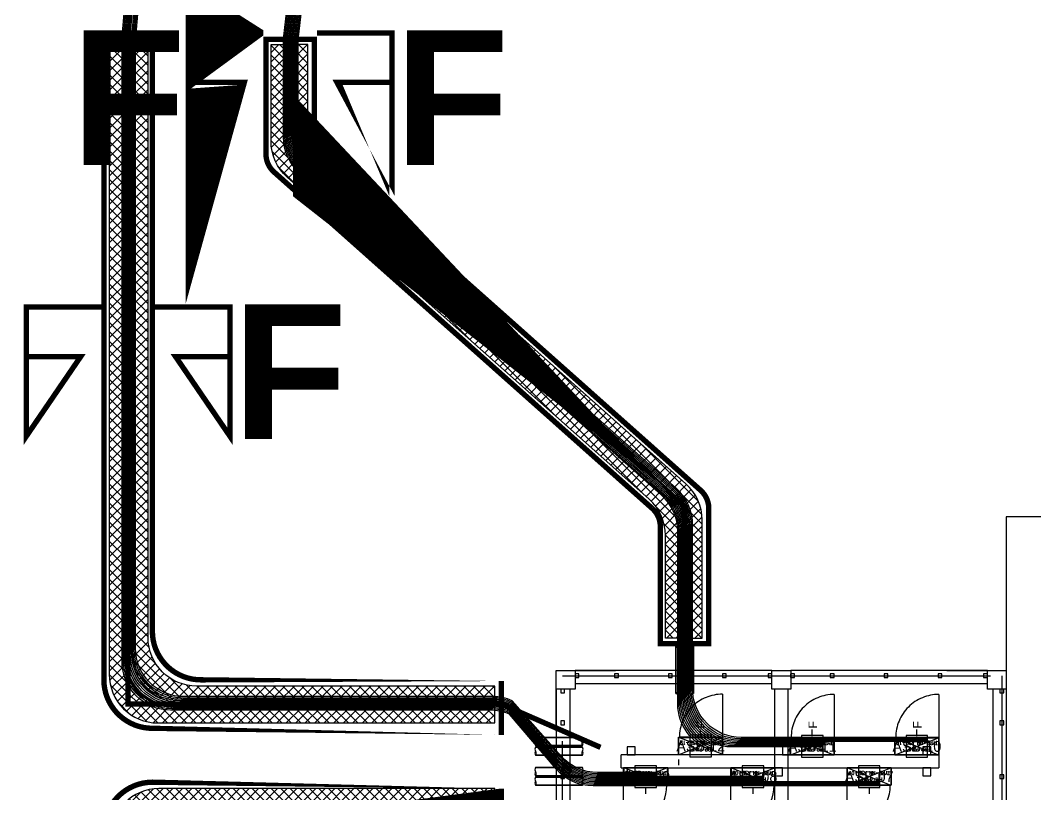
# Model space of a CAD drawing. Header units: metres. Extents: x 532643 to 533032, y 2674174 to 2674494.
# Drawn here: x 532816.68 to 532835.53, y 2674368.89 to 2674383.27 of the extents above; entities that cross this region are included whole.
import ezdxf
from ezdxf.enums import TextEntityAlignment as Align

# ---------------------------------------------------------------- set-up
doc = ezdxf.new("R2010")
doc.units = ezdxf.units.M
doc.header["$MEASUREMENT"] = 0
for name, pattern in [('DASHED', [0.75, 0.5, -0.25]), ('DASHED2', [0.375, 0.25, -0.125]), ('HIDDEN', [0.375, 0.25, -0.125]), ('PHANTOM', [63.50000000000001, 31.75, -6.35, 6.35, -6.35, 6.35, -6.35])]:
    doc.linetypes.add(name, pattern=pattern)
for name, color, linetype in [('1', 5, 'Continuous'), ('300mm Hume Pipe', 74, 'Continuous'), ('Excavation', 7, 'Continuous'), ('IDT', 7, 'Continuous'), ('LT Cable(AG) INV to LT Panel BL-02', 2, 'Continuous'), ('Messenger Wire Exc Link', 7, 'Continuous'), ('Section Marking BL-02', 2, 'Continuous'), ('Trench (AC)-BL02', 14, 'Continuous')]:
    doc.layers.add(name, color=color, linetype=linetype)
doc.styles.add('Arial', font='arial.ttf')
doc.styles.add('BoldTextStyle', font='arialbd.ttf')
doc.styles.add('RomanS', font='romans.shx')
doc.styles.get("Standard").update_dxf_attribs({"font": 'Adani Regular.ttf'})
doc.linetypes.add('FOUNDATION LAYOUT$0$FENCELINE1', pattern='A,6.35,-2.54,[133,ltypeshp.shx,S=2.54,R=0,X=-2.54,Y=0],-2.54,25.4', length=36.83)
pattern_1 = [(45, (0, 322.4980000001378), (-0.08838834764831845, 0.08838834764831845), []), (135, (0, 322.4980000001378), (-0.08838834764831845, -0.08838834764831843), [])]

# ---------------------------------------------------------------- blocks, each defined once
blk = doc.blocks.new('ASB')
at = {"layer": '1', "color": 5}
blk.add_lwpolyline([(-0.2, -0.2), (0.2, -0.2), (0.2, 0.2), (-0.2, 0.2)], close=True, dxfattribs=at)
at = {"layer": '1', "color": 7}
blk.add_attdef('ID', text='', height=0.2, dxfattribs=at).set_placement((0, 0), align=Align.MIDDLE_CENTER)
blk = doc.blocks.new('IDT')
at = {"layer": 'IDT', "color": 8, "linetype": 'PHANTOM', "ltscale": 0.25}
for p, q in [((33.78305947702646, 18.31032447560767), (33.78305947702646, 9.160324475607581)), ((25.63305947702636, 9.160324475607581), (25.63305947702636, 16.03532447560758)), ((33.78305947702646, 9.160324475607581), (25.63305947702636, 9.160324475607581))]:
    blk.add_line(p, q, dxfattribs=at)
at = {"layer": 'IDT', "color": 8}
for p, q in [((25.55203310577579, 9.410145771028397), (25.55203310577579, 12.06014577102826)), ((25.80203310577579, 9.410145771028397), (25.80203310577579, 12.06014577102826)), ((29.60203310577552, 9.410145771028397), (29.60203310577552, 12.06014577102826)), ((29.85203310577552, 9.410145771028397), (29.85203310577552, 12.06014577102826)), ((33.6520331057757, 9.410145771028397), (33.6520331057757, 12.06014577102826)), ((33.9020331057757, 9.410145771028397), (33.9020331057757, 12.06014577102826)), ((27.68603310577581, 11.1931585117926), (28.50403310577556, 11.1931585117926)), ((27.68603310577581, 10.86615851179261), (27.68603310577581, 11.1931585117926)), ((27.69503310577582, 10.86965851179264), (27.69503310577582, 11.18965851179257)), ((27.69503310577582, 11.18965851179257), (28.49503310577555, 11.18965851179257)), ((28.49503310577555, 11.18965851179257), (27.69503310577582, 10.86965851179264)), ((28.49503310577555, 10.86965851179264), (27.69503310577582, 11.18965851179257)), ((28.49503310577555, 11.18965851179257), (28.49503310577555, 10.86965851179264)), ((28.50403310577556, 11.1931585117926), (28.50403310577556, 10.86615851179261)), ((29.8430331057755, 11.19316355596482), (30.66103310577572, 11.19316355596482)), ((29.8430331057755, 10.86616355596482), (29.8430331057755, 11.19316355596482)), ((29.85203310577552, 10.86966355596462), (29.85203310577552, 11.18966355596478)), ((29.85203310577552, 11.18966355596478), (30.6520331057757, 11.18966355596478)), ((30.6520331057757, 11.18966355596478), (29.85203310577552, 10.86966355596462)), ((30.6520331057757, 10.86966355596462), (29.85203310577552, 11.18966355596478)), ((30.6520331057757, 11.18966355596478), (30.6520331057757, 10.86966355596462)), ((30.66103310577572, 11.19316355596482), (30.66103310577572, 10.86616355596482)), ((31.83392632624444, 11.19316355596482), (32.65192632624419, 11.19316355596482)), ((31.83392632624444, 10.86616355596482), (31.83392632624444, 11.19316355596482)), ((31.84292632624445, 10.86966355596462), (31.84292632624445, 11.18966355596478)), ((31.84292632624445, 11.18966355596478), (32.64292632624418, 11.18966355596478)), ((31.84292632624445, 10.86966355596462), (32.64292632624418, 11.18966355596478)), ((31.84292632624445, 11.18966355596478), (32.64292632624418, 10.86966355596485)), ((32.64292632624418, 11.18966355596478), (32.64292632624418, 10.86966355596485)), ((32.65192632624419, 11.19316355596482), (32.65192632624419, 10.86616355596482)), ((25.59805947702651, 11.06854747735485), (25.59805947702651, 10.99854747735469)), ((25.66805947702622, 11.06854747735485), (25.59805947702651, 11.06854747735485)), ((25.59805947702651, 10.99854747735469), (25.66805947702622, 10.99854747735469)), ((25.66805947702622, 10.99854747735469), (25.66805947702622, 11.06854747735485)), ((26.95103310577568, 11.01965851179273), (26.95103310577568, 10.86965851179264)), ((27.10103310577577, 11.01965851179273), (26.95103310577568, 11.01965851179273)), ((27.10103310577577, 10.86965851179264), (27.10103310577577, 11.01965851179273)), ((29.70203310577588, 11.01965851179273), (29.70203310577588, 10.86965851179264)), ((29.85203310577597, 11.01965851179273), (29.70203310577588, 11.01965851179273)), ((29.85203310577597, 10.86965851179264), (29.85203310577597, 11.01965851179273)), ((32.4369263262445, 11.0196585117925), (32.4369263262445, 10.86965851179264)), ((32.58692632624414, 11.0196585117925), (32.4369263262445, 11.0196585117925)), ((32.58692632624414, 10.86965851179264), (32.58692632624414, 11.0196585117925)), ((33.7480594770266, 11.06854747735485), (33.7480594770266, 10.99854747735469)), ((33.81805947702631, 11.06854747735485), (33.7480594770266, 11.06854747735485)), ((33.7480594770266, 10.99854747735469), (33.81805947702631, 10.99854747735469)), ((33.81805947702631, 10.99854747735469), (33.81805947702631, 11.06854747735485)), ((32.69924909500176, 10.86966355596462), (26.80203310577579, 10.86965851179286)), ((26.95103310577568, 10.86965851179264), (27.10103310577577, 10.86965851179264)), ((28.50403310577556, 10.86615851179261), (27.68603310577581, 10.86615851179261)), ((28.49503310577555, 10.86965851179264), (27.69503310577582, 10.86965851179264)), ((29.70203310577588, 10.86965851179264), (29.85203310577597, 10.86965851179264)), ((30.66103310577572, 10.86616355596482), (29.8430331057755, 10.86616355596482)), ((30.6520331057757, 10.86966355596462), (29.85203310577552, 10.86966355596462)), ((31.63518662643108, 10.71242244929829), (31.63518662643108, 10.8226436008905)), ((32.65192632624419, 10.86616355596482), (31.83392632624444, 10.86616355596482)), ((32.64292632624418, 10.86966355596485), (31.84292632624445, 10.86966355596462)), ((32.4369263262445, 10.86965851179264), (32.58692632624414, 10.86965851179264)), ((32.69925243467858, 10.86966355596758), (32.69925243467858, 10.62966355685978)), ((26.80203310577579, 10.6331585126876), (27.62003310577555, 10.6331585126876)), ((26.80203310577579, 10.3061585126876), (26.80203310577579, 10.6331585126876)), ((26.80203310577579, 10.62966355685978), (32.69924909500176, 10.62966355685978)), ((26.81103310577581, 10.30965851268763), (26.81103310577581, 10.62965851268757)), ((26.81103310577581, 10.62965851268757), (27.61103310577553, 10.62965851268757)), ((27.61103310577553, 10.62965851268757), (26.81103310577581, 10.30965851268763)), ((27.61103310577553, 10.30965851268763), (26.81103310577581, 10.62965851268757)), ((26.95103310577568, 10.62965851268757), (26.95103310577568, 10.6296585126878)), ((26.95103310577568, 10.62965851268757), (26.95103310577568, 10.47965851268748)), ((27.10103310577577, 10.62965851268757), (26.95103310577568, 10.62965851268757)), ((27.10103310577577, 10.47965851268748), (27.10103310577577, 10.62965851268757)), ((27.61103310577553, 10.62965851268757), (27.61103310577553, 10.30965851268763)), ((27.62003310577555, 10.6331585126876), (27.62003310577555, 10.3061585126876)), ((28.7430331057756, 10.6331585126876), (29.56103310577581, 10.6331585126876)), ((28.7430331057756, 10.3061585126876), (28.7430331057756, 10.6331585126876)), ((28.75203310577561, 10.30965851268763), (28.75203310577561, 10.62965851268757)), ((28.75203310577561, 10.62965851268757), (29.55203310577579, 10.62965851268757)), ((29.55203310577579, 10.62965851268757), (28.75203310577561, 10.30965851268763)), ((29.55203310577579, 10.30965851268763), (28.75203310577561, 10.62965851268757)), ((29.55203310577579, 10.62965851268757), (29.55203310577579, 10.30965851268763)), ((29.55203310577579, 10.62965851268757), (29.55203310577579, 10.47965851268748)), ((29.70203310577588, 10.62965851268757), (29.55203310577579, 10.62965851268757)), ((29.56103310577581, 10.6331585126876), (29.56103310577581, 10.3061585126876)), ((29.70203310577588, 10.47965851268748), (29.70203310577588, 10.62965851268757)), ((30.81703310577566, 10.62928158855436), (31.63503310577542, 10.62928158855436)), ((30.81703310577566, 10.30228158855437), (30.81703310577566, 10.62928158855436)), ((30.82603310577568, 10.3057815885544), (30.82603310577568, 10.62578158855433)), ((30.82603310577568, 10.62578158855433), (31.62603310577586, 10.62578158855433)), ((30.82603310577568, 10.3057815885544), (31.62603310577586, 10.62578158855433)), ((30.82603310577568, 10.61801765194389), (31.62603310577586, 10.3057815885544)), ((31.62603310577586, 10.62578158855433), (31.62603310577586, 10.3057815885544)), ((31.63503310577542, 10.62928158855436), (31.63503310577542, 10.30228158855437)), ((32.4369263262445, 10.62965851268757), (32.4369263262445, 10.47965851268748)), ((32.58692632624414, 10.62965851268757), (32.4369263262445, 10.62965851268757)), ((32.58692632624414, 10.47965851268748), (32.58692632624414, 10.62965851268757)), ((26.95103310577568, 10.47965851268748), (27.10103310577577, 10.47965851268748)), ((29.55203310577579, 10.47965851268748), (29.70203310577588, 10.47965851268748)), ((32.4369263262445, 10.47965851268748), (32.58692632624414, 10.47965851268748)), ((27.62003310577555, 10.3061585126876), (26.80203310577579, 10.3061585126876)), ((27.61103310577553, 10.30965851268763), (26.81103310577581, 10.30965851268763)), ((29.56103310577581, 10.3061585126876), (28.7430331057756, 10.3061585126876)), ((29.55203310577579, 10.30965851268763), (28.75203310577561, 10.30965851268763)), ((31.63503310577542, 10.30228158855437), (30.81703310577566, 10.30228158855437)), ((31.62603310577586, 10.3057815885544), (30.82603310577568, 10.3057815885544)), ((25.59805947702651, 10.06854747735485), (25.59805947702651, 9.998547477354691)), ((25.66805947702622, 10.06854747735485), (25.59805947702651, 10.06854747735485)), ((25.59805947702651, 9.998547477354691), (25.66805947702622, 9.998547477354691)), ((25.66805947702622, 9.998547477354691), (25.66805947702622, 10.06854747735485)), ((33.7480594770266, 10.06854747735485), (33.7480594770266, 9.998547477354691)), ((33.81805947702631, 10.06854747735485), (33.7480594770266, 10.06854747735485)), ((33.7480594770266, 9.998547477354691), (33.81805947702631, 9.998547477354691)), ((33.81805947702631, 9.998547477354691), (33.81805947702631, 10.06854747735485)), ((25.59805947702651, 9.480145771028333), (25.59805947702651, 9.410145771028397)), ((25.66805947702622, 9.480145771028333), (25.59805947702651, 9.480145771028333)), ((25.66805947702622, 9.410145771028397), (25.66805947702622, 9.480145771028333)), ((33.7480594770266, 9.480145771028333), (33.7480594770266, 9.410145771028397)), ((33.81805947702631, 9.480145771028333), (33.7480594770266, 9.480145771028333)), ((33.81805947702631, 9.410145771028397), (33.81805947702631, 9.480145771028333)), ((25.55203310577579, 9.06014577102826), (25.55203310577579, 9.410145771028397)), ((25.55203310577579, 9.410145771028397), (25.9020331057757, 9.410145771028397)), ((25.59805947702651, 9.410145771028397), (25.66805947702622, 9.410145771028397)), ((25.9020331057757, 9.410145771028397), (25.9020331057757, 9.06014577102826)), ((25.9020331057757, 9.31014577102826), (29.55203310577579, 9.31014577102826)), ((29.55203310577579, 9.06014577102826), (29.55203310577579, 9.410145771028397)), ((29.55203310577579, 9.410145771028397), (29.9020331057757, 9.410145771028397)), ((29.9020331057757, 9.410145771028397), (29.9020331057757, 9.06014577102826)), ((29.9020331057757, 9.31014577102826), (33.55203310577579, 9.31014577102826)), ((33.55203310577579, 9.06014577102826), (33.55203310577579, 9.410145771028397)), ((33.55203310577579, 9.410145771028397), (33.9020331057757, 9.410145771028397)), ((33.7480594770266, 9.410145771028397), (33.81805947702631, 9.410145771028397)), ((33.9020331057757, 9.410145771028397), (33.9020331057757, 9.06014577102826)), ((25.9020331057757, 9.06014577102826), (25.55203310577579, 9.06014577102826)), ((25.9020331057757, 9.195324475607663), (25.9020331057757, 9.1253244756075)), ((25.97203310577586, 9.195324475607663), (25.9020331057757, 9.195324475607663)), ((25.9020331057757, 9.1253244756075), (25.97203310577586, 9.1253244756075)), ((25.9020331057757, 9.06014577102826), (29.55203310577579, 9.06014577102826)), ((25.97203310577586, 9.1253244756075), (25.97203310577586, 9.195324475607663)), ((26.7480594770266, 9.195324475607663), (26.7480594770266, 9.1253244756075)), ((26.81805947702631, 9.195324475607663), (26.7480594770266, 9.195324475607663)), ((26.7480594770266, 9.1253244756075), (26.81805947702631, 9.1253244756075)), ((26.81805947702631, 9.1253244756075), (26.81805947702631, 9.195324475607663)), ((27.7480594770266, 9.195324475607663), (27.7480594770266, 9.1253244756075)), ((27.81805947702631, 9.195324475607663), (27.7480594770266, 9.195324475607663)), ((27.7480594770266, 9.1253244756075), (27.81805947702631, 9.1253244756075)), ((27.81805947702631, 9.1253244756075), (27.81805947702631, 9.195324475607663)), ((28.7480594770266, 9.195324475607663), (28.7480594770266, 9.1253244756075)), ((28.81805947702631, 9.195324475607663), (28.7480594770266, 9.195324475607663)), ((28.7480594770266, 9.1253244756075), (28.81805947702631, 9.1253244756075)), ((28.81805947702631, 9.1253244756075), (28.81805947702631, 9.195324475607663)), ((29.48220577756118, 9.195324475607663), (29.48220577756118, 9.1253244756075)), ((29.55220577756089, 9.195324475607663), (29.48220577756118, 9.195324475607663)), ((29.48220577756118, 9.1253244756075), (29.55220577756089, 9.1253244756075)), ((29.9020331057757, 9.06014577102826), (29.55203310577579, 9.06014577102826)), ((29.55220577756089, 9.1253244756075), (29.55220577756089, 9.195324475607663)), ((29.9020331057757, 9.195324475607663), (29.9020331057757, 9.1253244756075)), ((29.97203310577586, 9.195324475607663), (29.9020331057757, 9.195324475607663)), ((29.9020331057757, 9.1253244756075), (29.97203310577586, 9.1253244756075)), ((29.9020331057757, 9.06014577102826), (33.55203310577579, 9.06014577102826)), ((29.97203310577586, 9.1253244756075), (29.97203310577586, 9.195324475607663)), ((30.7480594770266, 9.195324475607663), (30.7480594770266, 9.1253244756075)), ((30.81805947702631, 9.195324475607663), (30.7480594770266, 9.195324475607663)), ((30.7480594770266, 9.1253244756075), (30.81805947702631, 9.1253244756075)), ((30.81805947702631, 9.1253244756075), (30.81805947702631, 9.195324475607663)), ((31.7480594770266, 9.195324475607663), (31.7480594770266, 9.1253244756075)), ((31.81805947702631, 9.195324475607663), (31.7480594770266, 9.195324475607663)), ((31.7480594770266, 9.1253244756075), (31.81805947702631, 9.1253244756075)), ((31.81805947702631, 9.1253244756075), (31.81805947702631, 9.195324475607663)), ((32.7480594770266, 9.195324475607663), (32.7480594770266, 9.1253244756075)), ((32.81805947702631, 9.195324475607663), (32.7480594770266, 9.195324475607663)), ((32.7480594770266, 9.1253244756075), (32.81805947702631, 9.1253244756075)), ((32.81805947702631, 9.1253244756075), (32.81805947702631, 9.195324475607663)), ((33.48203310577563, 9.195324475607663), (33.48203310577563, 9.1253244756075)), ((33.55203310577579, 9.195324475607663), (33.48203310577563, 9.195324475607663)), ((33.48203310577563, 9.1253244756075), (33.55203310577579, 9.1253244756075)), ((33.55203310577579, 9.1253244756075), (33.55203310577579, 9.195324475607663)), ((33.9020331057757, 9.06014577102826), (33.55203310577579, 9.06014577102826))]:
    blk.add_line(p, q, dxfattribs=at)
at = {"layer": 'IDT', "color": 8, "linetype": 'DASHED', "ltscale": 5}
for p, q in [((28.50403310577556, 11.99315851179233), (28.50403310577556, 11.1931585117926)), ((30.66103310577617, 11.99316355596432), (30.66103310577617, 11.19316355596482)), ((32.65192632624419, 11.99316355596454), (32.65192632624419, 11.19316355596482)), ((28.46019748933739, 11.1931585117926), (27.70403310577584, 11.1931585117926)), ((28.50403310577556, 11.1931585117926), (28.46019748933739, 11.1931585117926)), ((30.61719748933754, 11.19316355596482), (29.86103310577644, 11.19316355596482)), ((30.66103310577617, 11.19316355596482), (30.61719748933754, 11.19316355596482)), ((32.60809070980602, 11.19316355596482), (31.85192632624447, 11.19316355596482)), ((32.65192632624419, 11.19316355596482), (32.60809070980602, 11.19316355596482)), ((26.80203310577579, 9.506158512688103), (26.80203310577579, 10.3061585126876)), ((26.80203310577579, 10.3061585126876), (26.84586872221396, 10.3061585126876)), ((26.84586872221396, 10.3061585126876), (27.60203310577552, 10.3061585126876)), ((28.7430331057756, 9.506158512688103), (28.7430331057756, 10.3061585126876)), ((28.7430331057756, 10.3061585126876), (28.78686872221377, 10.3061585126876)), ((28.78686872221377, 10.3061585126876), (29.54303310577532, 10.3061585126876)), ((30.81703310577566, 9.502281588554638), (30.81703310577566, 10.30228158855437)), ((30.81703310577566, 10.30228158855437), (30.86086872221384, 10.30228158855437)), ((30.86086872221384, 10.30228158855437), (31.61703310577539, 10.30228158855437))]:
    blk.add_line(p, q, dxfattribs=at)
at = {"layer": 'IDT', "color": 7}
for p, q in [((28.09503310577546, 11.27669120714529), (28.09503310577546, 11.34921367546428)), ((30.25203310577561, 11.28019625131731), (30.25203310577561, 11.35271871963653)), ((32.24292632624409, 11.28019625131731), (32.24292632624409, 11.35271871963653)), ((27.68603310577581, 11.1931585117926), (28.50403310577556, 11.1931585117926)), ((27.68603310577581, 10.86615851179261), (27.68603310577581, 11.1931585117926)), ((28.09503310577546, 11.22553543595552), (28.09503310577546, 11.27669120714529)), ((28.50403310577556, 11.1931585117926), (28.50403310577556, 10.86615851179261)), ((29.8430331057755, 11.19316355596482), (30.66103310577572, 11.19316355596482)), ((29.8430331057755, 10.86616355596482), (29.8430331057755, 11.19316355596482)), ((30.25203310577561, 11.22904048012754), (30.25203310577561, 11.28019625131731)), ((30.66103310577572, 11.19316355596482), (30.66103310577572, 10.86616355596482)), ((31.83392632624444, 11.19316355596482), (32.65192632624419, 11.19316355596482)), ((31.83392632624444, 10.86616355596482), (31.83392632624444, 11.19316355596482)), ((32.24292632624409, 11.22904048012776), (32.24292632624409, 11.28019625131731)), ((32.65192632624419, 11.19316355596482), (32.65192632624419, 10.86616355596482)), ((28.50403310577556, 10.86615851179261), (27.68603310577581, 10.86615851179261)), ((30.66103310577572, 10.86616355596482), (29.8430331057755, 10.86616355596482)), ((32.65192632624419, 10.86616355596482), (31.83392632624444, 10.86616355596482)), ((26.80203310577579, 10.6331585126876), (27.62003310577555, 10.6331585126876)), ((26.80203310577579, 10.3061585126876), (26.80203310577579, 10.6331585126876)), ((27.62003310577555, 10.6331585126876), (27.62003310577555, 10.3061585126876)), ((28.7430331057756, 10.6331585126876), (29.56103310577581, 10.6331585126876)), ((28.7430331057756, 10.3061585126876), (28.7430331057756, 10.6331585126876)), ((29.56103310577581, 10.6331585126876), (29.56103310577581, 10.3061585126876)), ((30.81703310577566, 10.62928158855436), (31.63503310577542, 10.62928158855436)), ((30.81703310577566, 10.30228158855437), (30.81703310577566, 10.62928158855436)), ((31.63503310577542, 10.62928158855436), (31.63503310577542, 10.30228158855437)), ((27.62003310577555, 10.3061585126876), (26.80203310577579, 10.3061585126876)), ((27.21103310577544, 10.28055006587385), (27.21103310577544, 10.22939429468408)), ((27.21103310577544, 10.22939429468408), (27.21103310577544, 10.15687182636486)), ((29.56103310577581, 10.3061585126876), (28.7430331057756, 10.3061585126876)), ((29.1520331057757, 10.28055006587385), (29.1520331057757, 10.22939429468408)), ((29.1520331057757, 10.22939429468408), (29.1520331057757, 10.15687182636486)), ((31.63503310577542, 10.30228158855437), (30.81703310577566, 10.30228158855437)), ((31.22603310577577, 10.28055511004584), (31.22603310577577, 10.22939933885607)), ((31.22603310577577, 10.22939933885607), (31.22603310577577, 10.15687687053685))]:
    blk.add_line(p, q, dxfattribs=at)
at = {"layer": 'IDT', "color": 124}
for p, q in [((34.28454869628402, 11.19321100944774), (33.41546722306956, 11.19321100944774)), ((33.41546722306956, 11.19321100944774), (34.28454869628402, 11.19321100944774)), ((33.41546722306956, 11.04321100944787), (34.28454869628402, 11.04321100944787)), ((34.28454869628402, 11.04321100944787), (33.41546722306956, 11.04321100944787)), ((34.28454869628584, 11.01616355596605), (33.41546722307137, 11.01616355596605)), ((33.41546722307137, 11.01616355596605), (34.28454869628584, 11.01616355596605)), ((33.41546722307137, 10.86616355596618), (34.28454869628584, 10.86616355596618)), ((34.28454869628584, 10.86616355596618), (33.41546722307137, 10.86616355596618)), ((34.28454869628402, 10.63321101034273), (33.41546722306956, 10.63321101034273)), ((33.41546722306956, 10.63321101034273), (34.28454869628402, 10.63321101034273)), ((33.41546722306956, 10.48321101034287), (34.28454869628402, 10.48321101034287)), ((34.28454869628402, 10.48321101034287), (33.41546722306956, 10.48321101034287)), ((34.28454869628584, 10.45616355686104), (33.41546722307137, 10.45616355686104)), ((33.41546722307137, 10.45616355686104), (34.28454869628584, 10.45616355686104)), ((33.41546722307137, 10.30616355686118), (34.28454869628584, 10.30616355686118)), ((34.28454869628584, 10.30616355686118), (33.41546722307137, 10.30616355686118)), ((31.3578251571378, 9.487376799342314), (31.3578251571378, 8.61829532612785)), ((31.3578251571378, 8.61829532612785), (31.3578251571378, 9.487376799342314)), ((31.50782515713789, 8.61829532612785), (31.50782515713789, 9.487376799342314)), ((31.50782515713789, 9.487376799342314), (31.50782515713789, 8.61829532612785)), ((31.53487261061926, 9.487376799344133), (31.53487261061926, 8.618295326129669)), ((31.53487261061926, 8.618295326129669), (31.53487261061926, 9.487376799344133)), ((31.68487261061935, 8.618295326129669), (31.68487261061935, 9.487376799344133)), ((31.68487261061935, 9.487376799344133), (31.68487261061935, 8.618295326129669))]:
    blk.add_line(p, q, dxfattribs=at)
at = {"layer": 'IDT', "color": 8, "linetype": 'HIDDEN', "ltscale": 2.5}
blk.add_line((26.80203310577579, 10.62966355685978), (26.80203292904551, 10.86965851179264), dxfattribs=at)
at = {"layer": 'IDT', "color": 8, "linetype": 'DASHED2', "ltscale": 5}
for p, q in [((25.55203310577579, 9.06014577102826), (25.55203310577579, 10.1601457710284)), ((33.9020331057757, 10.1601457710284), (33.9020331057757, 9.06014577102826)), ((26.6520331057757, 9.06014577102826), (25.55203310577579, 9.06014577102826)), ((33.9020331057757, 9.06014577102826), (32.80203310577579, 9.06014577102826))]:
    blk.add_line(p, q, dxfattribs=at)
at = {"layer": 'IDT', "color": 7, "linetype": 'FOUNDATION LAYOUT$0$FENCELINE1', "ltscale": 0.01}
blk.add_lwpolyline([(19.91065726106834, 22.48539390819508), (11.80103310577559, 22.48539390819508), (11.80103310577559, 6.210393908265019), (19.73137271900467, 6.210393908225001), (25.55203310577579, 6.210393908225001), (25.55203310577579, 9.06014577102826)], dxfattribs=at)
at = {"layer": 'IDT', "color": 8, "linetype": 'DASHED', "ltscale": 5}
for centre, start, end in [((28.50403310577556, 11.1931585117926), 90, 180), ((30.66103310577617, 11.19316355596482), 90, 180), ((32.65192632624419, 11.19316355596482), 90, 180), ((26.80203310577579, 10.3061585126876), 270, 0), ((28.7430331057756, 10.3061585126876), 270, 0), ((30.81703310577566, 10.30228158855437), 270, 0)]:
    blk.add_arc(centre, 0.7999999999996508, start, end, dxfattribs=at)
at = {"layer": 'IDT', "color": 124}
for centre, radius, start, end in [((33.46528137758176, 11.15571100944828), 0.06235142331725626, 143.0276363458421, 216.9723636541578), ((33.46528137758449, 11.0807110094471), 0.06235142331974031, 143.0276363562435, 216.9723636280808), ((33.36565306855007, 11.15571100944715), 0.06235142332423081, 323.0276363719184, 36.97236362808165), ((34.33436285080396, 11.15571100944715), 0.06235142332423081, 143.0276363719183, 216.9723636280808), ((34.23473454177227, 11.15571100944828), 0.06235142331725626, 323.0276363458421, 36.9723636541579), ((34.23473454176909, 11.0807110094471), 0.06235142331974031, 323.0276363719184, 36.9723636437565), ((33.46528137758358, 10.97866355596659), 0.06235142331725626, 143.0276363458421, 216.9723636541578), ((33.46528137758631, 10.90366355596541), 0.06235142331974031, 143.0276363562435, 216.9723636280808), ((33.36565306855189, 10.97866355596545), 0.06235142332423081, 323.0276363719184, 36.97236362808165), ((34.33436285080577, 10.97866355596545), 0.06235142332423081, 143.0276363719183, 216.9723636280808), ((34.23473454177409, 10.97866355596659), 0.06235142331725626, 323.0276363458421, 36.9723636541579), ((34.23473454177091, 10.90366355596541), 0.06235142331974031, 323.0276363719184, 36.9723636437565), ((33.46528137758176, 10.59571101034328), 0.06235142331725626, 143.0276363458421, 216.9723636541578), ((33.46528137758449, 10.5207110103421), 0.06235142331974031, 143.0276363562435, 216.9723636280808), ((33.36565306855007, 10.59571101034214), 0.06235142332423081, 323.0276363719184, 36.97236362808165), ((34.33436285080396, 10.59571101034214), 0.06235142332423081, 143.0276363719183, 216.9723636280808), ((34.23473454177227, 10.59571101034328), 0.06235142331725626, 323.0276363458421, 36.9723636541579), ((34.23473454176909, 10.5207110103421), 0.06235142331974031, 323.0276363719184, 36.9723636437565), ((33.46528137758358, 10.41866355686159), 0.06235142331725626, 143.0276363458421, 216.9723636541578), ((33.46528137758631, 10.34366355686041), 0.06235142331974031, 143.0276363562435, 216.9723636280808), ((33.36565306855189, 10.41866355686045), 0.06235142332423081, 323.0276363719184, 36.97236362808165), ((34.33436285080577, 10.41866355686045), 0.06235142332423081, 143.0276363719183, 216.9723636280808), ((34.23473454177409, 10.41866355686159), 0.06235142331725626, 323.0276363458421, 36.9723636541579), ((34.23473454177091, 10.34366355686041), 0.06235142331974031, 323.0276363719184, 36.9723636437565), ((31.39532515713725, 9.43756264482738), 0.06235142331974176, 53.02763635368521, 126.9723636463148), ((31.47032515713798, 9.437562644830336), 0.06235142331725626, 53.02763635368521, 126.9723636463148), ((31.47032515713707, 9.537190953862023), 0.06235142332423227, 233.0276363536852, 306.9723636463148), ((31.57237261061871, 9.4375626448292), 0.06235142331974176, 53.02763635368521, 126.9723636463148), ((31.6473726106199, 9.437562644832155), 0.06235142331725626, 53.02763635368521, 126.9723636463148), ((31.64737261061853, 9.537190953863842), 0.06235142332423227, 233.0276363536852, 306.9723636463148), ((31.39532515713725, 8.668109480642784), 0.06235142331974176, 233.0276363536852, 306.9723636463148), ((31.47032515713707, 8.568481171608141), 0.06235142332423227, 53.02763635368521, 126.9723636463148), ((31.47032515713798, 8.668109480639828), 0.06235142331725626, 233.0276363536852, 306.9723636463148), ((31.57237261061871, 8.668109480644603), 0.06235142331974176, 233.0276363536852, 306.9723636463148), ((31.64737261061853, 8.56848117160996), 0.06235142332423227, 53.02763635368521, 126.9723636463148), ((31.6473726106199, 8.668109480641647), 0.06235142331725626, 233.0276363536852, 306.9723636463148)]:
    blk.add_arc(centre, radius, start, end, dxfattribs=at)
at = {"layer": 'IDT', "color": 7, "style": 'RomanS', "width": 0.9}
for s, p in [('FRP PANEL', (27.85184958396192, 11.04685574733401)), ('FRP PANEL', (30.00884958396207, 11.04686079150599)), ('FRP PANEL', (31.99974280443055, 11.04686079150622)), ('TYPE-NN ASB-07', (27.7076995839623, 10.93018908066722)), ('TYPE-NN ASB-08', (29.86469958396199, 10.93019412483943)), ('TYPE-NN ASB-09', (31.85709280443078, 10.93019412483943)), ('FRP PANEL', (26.96784958396191, 10.486855748229)), ('FRP PANEL', (28.90884958396217, 10.486855748229)), ('FRP PANEL', (30.98284958396223, 10.48686079240099)), ('TYPE-NN ASB-10', (26.82369958396228, 10.37018908156222)), ('TYPE-NN ASB-11', (28.7736995839621, 10.37018908156222)), ('TYPE-NN ASB-12', (30.83869958396215, 10.37019412573443))]:
    blk.add_text(s, height=0.07, dxfattribs=at).set_placement(p)
at = {"layer": 'IDT', "color": 7, "style": 'Arial'}
for p in [(27.11984584907739, 10.13972772747468), (29.06084584907765, 10.13972772747468), (31.13484584907772, 10.13973277164666)]:
    blk.add_text('F', height=0.16, rotation=270, dxfattribs=at).set_placement(p)

msp = doc.modelspace()

# ---------------------------------------------------------------- hatches: boundary and pattern name
at = {"layer": '300mm Hume Pipe'}
h = msp.add_hatch(dxfattribs=at)
h.set_pattern_fill('ANSI37', color=74)
h.set_pattern_definition(pattern_1)
edge = h.paths.add_edge_path()
edge.add_line((532818.3352843686, 2674382.827486473), (532818.3352843699, 2674371.123132979))
edge.add_arc((532819.2352843699, 2674371.123132979), 0.9000000000232831, 180.0000000296449, 270.0000000074112)
edge.add_line((532819.23528437, 2674370.223132979), (532825.4881698034, 2674370.223132984))
edge.add_line((532825.4881698034, 2674370.223132984), (532825.4881698034, 2674370.523132984))
edge.add_line((532825.4881698034, 2674370.523132984), (532819.5352843701, 2674370.523132979))
edge.add_arc((532819.53528437, 2674371.423132979), 0.900000000372529, 180.0000000296449, 270.00000000741124, ccw=False)
edge.add_line((532818.6352843699, 2674371.423132979), (532818.6352843686, 2674382.827486473))
edge.add_line((532818.6352843686, 2674382.827486473), (532818.3352843686, 2674382.827486473))
edge = h.paths.add_edge_path(flags=17)
edge.add_line((532818.755440929, 2674382.827486473), (532818.755440929, 2674371.507195848))
edge.add_arc((532819.655440929, 2674371.507195848), 0.9000000000232831, 180.0000000296449, 270.0000000741123)
edge.add_line((532819.6554409302, 2674370.607195848), (532825.4881698034, 2674370.607195856))
edge.add_line((532825.4881698034, 2674370.607195856), (532825.4881698034, 2674370.907195855))
edge.add_line((532825.4881698034, 2674370.907195855), (532819.9554409303, 2674370.907195847))
edge.add_arc((532819.9554409289, 2674371.807195848), 0.900000000372529, 180.0000000296449, 270.0000000889347, ccw=False)
edge.add_line((532819.055440929, 2674371.807195847), (532819.055440929, 2674382.827486473))
edge.add_line((532819.055440929, 2674382.827486473), (532818.755440929, 2674382.827486473))
h = msp.add_hatch(dxfattribs=at)
h.set_pattern_fill('ANSI37', color=74)
h.set_pattern_definition(pattern_1)
edge = h.paths.add_edge_path()
edge.add_line((532829.0382895741, 2674371.796708546), (532829.3382895739, 2674371.796708546))
edge.add_line((532829.3382895739, 2674371.796708546), (532829.3382895739, 2674373.987289007))
edge.add_arc((532828.4382895738, 2674373.987289008), 0.9000000001396984, 359.9999999703551, 408.3287436989939)
edge.add_line((532829.0366597067, 2674374.659563642), (532822.3225955841, 2674380.635537201))
edge.add_arc((532822.920965717, 2674381.307811836), 0.9000000002774085, 180, 228.3287437187034, ccw=False)
edge.add_line((532822.0209657168, 2674381.307811836), (532822.0209657169, 2674382.814203433))
edge.add_line((532822.0209657169, 2674382.814203433), (532821.7209657171, 2674382.814203433))
edge.add_line((532821.7209657171, 2674382.814203433), (532821.720965717, 2674381.173210654))
edge.add_arc((532822.6209657171, 2674381.173210654), 0.9000000001396984, 180, 228.3287437187034)
edge.add_line((532822.0225955842, 2674380.50093602), (532828.736659707, 2674374.52496246))
edge.add_arc((532828.138289574, 2674373.852687825), 0.900000000354808, 0, 48.32874371316751, ccw=False)
edge.add_line((532829.0382895741, 2674373.852687825), (532829.0382895741, 2674371.796708546))
edge = h.paths.add_edge_path()
edge.add_line((532821.6369028456, 2674382.762976613), (532821.6369028455, 2674381.135494115))
edge.add_arc((532822.5369028456, 2674381.135494115), 0.9000000001396984, 180, 228.3287437187034)
edge.add_line((532821.9385327126, 2674380.46321948), (532828.6525968354, 2674374.487245921))
edge.add_arc((532828.0542267024, 2674373.814971286), 0.9000000002774085, 0, 48.32874371870338, ccw=False)
edge.add_line((532828.9542267026, 2674373.814971286), (532828.9542267026, 2674371.796708546))
edge.add_line((532828.9542267026, 2674371.796708546), (532828.6542267025, 2674371.796708546))
edge.add_line((532828.6542267025, 2674371.796708546), (532828.6542267024, 2674373.705169657))
edge.add_arc((532827.7542267023, 2674373.705169657), 0.9000000001396984, 0, 48.33614239672145)
edge.add_line((532828.3525100184, 2674374.377521554), (532821.6386195295, 2674380.351786938))
edge.add_arc((532822.2369028457, 2674381.024138836), 0.900000000033609, 180, 228.3361423967214, ccw=False)
edge.add_line((532821.3369028455, 2674381.024138836), (532821.3369028455, 2674382.814203433))
edge.add_line((532821.3369028455, 2674382.814203433), (532821.6369028456, 2674382.814203433))
edge.add_line((532821.6369028456, 2674382.814203433), (532821.6369028456, 2674382.762976613))
h = msp.add_hatch(dxfattribs=at)
h.set_pattern_fill('ANSI37', color=74)
h.set_pattern_definition(pattern_1)
edge = h.paths.add_edge_path(flags=17)
edge.add_line((532818.7152984735, 2674338.308283587), (532819.0152978556, 2674338.308283587))
edge.add_line((532819.0152978556, 2674338.308283587), (532819.0177964797, 2674367.443210169))
edge.add_arc((532819.9177964765, 2674367.443132984), 0.9000000000733688, 90, 179.9950862658559, ccw=False)
edge.add_line((532819.9177964765, 2674368.343132985), (532825.4902826136, 2674368.343132984))
edge.add_line((532825.4902826136, 2674368.343132984), (532825.4902826136, 2674368.643132984))
edge.add_line((532825.4902826136, 2674368.643132984), (532819.6178221947, 2674368.643132985))
edge.add_arc((532819.6178221946, 2674367.743132985), 0.8999999999068677, 89.99999999258877, 179.9950875109419)
edge.add_line((532818.7178221979, 2674367.74321015), (532818.7152984735, 2674338.308283587))
edge = h.paths.add_edge_path()
edge.add_line((532825.4902826137, 2674368.703132984), (532825.4902826137, 2674369.003132984))
edge.add_line((532825.4902826137, 2674369.003132984), (532819.2577816611, 2674369.003132985))
edge.add_arc((532819.2577816608, 2674368.103132985), 0.8999999994412065, 89.99999997776631, 179.9952226917687)
edge.add_line((532818.3577816641, 2674368.103208027), (532818.3552973614, 2674338.308283587))
edge.add_line((532818.3552973614, 2674338.308283587), (532818.6552967434, 2674338.308283587))
edge.add_line((532818.6552967434, 2674338.308283587), (532818.6577566423, 2674367.803208045))
edge.add_arc((532819.557756639, 2674367.803132984), 0.8999999997773137, 89.99999997776638, 179.9952214763271, ccw=False)
edge.add_line((532819.5577566393, 2674368.703132984), (532825.4902826137, 2674368.703132984))

# ---------------------------------------------------------------- linework, layer by layer
at = {"layer": '300mm Hume Pipe', "color": 74}
for points in [[(532818.3352843686, 2674382.827486473), (532818.3352843699, 2674371.123132979, 0.414213562368789), (532819.23528437, 2674370.223132979), (532825.4881698034, 2674370.223132984), (532825.4881698034, 2674370.523132984), (532819.5352843701, 2674370.523132979, -0.4142135623692981), (532818.6352843699, 2674371.423132979), (532818.6352843686, 2674382.827486473)], [(532818.755440929, 2674382.827486473), (532818.755440929, 2674371.507195848, 0.4142135627706127), (532819.6554409302, 2674370.607195848), (532825.4881698034, 2674370.607195856), (532825.4881698034, 2674370.907195855), (532819.9554409303, 2674370.907195847, -0.4142135627921673), (532819.055440929, 2674371.807195847), (532819.055440929, 2674382.827486473)], [(532821.6369028456, 2674382.762976613), (532821.6369028455, 2674381.135494115, 0.2140562423256003), (532821.9385327126, 2674380.46321948), (532828.6525968354, 2674374.487245921, -0.2140562423092027), (532828.9542267026, 2674373.814971286), (532828.9542267026, 2674371.796708546), (532828.6542267025, 2674371.796708546), (532828.6542267024, 2674373.705169657, 0.2140900045463655), (532828.3525100184, 2674374.377521554), (532821.6386195295, 2674380.351786938, -0.2140900045615197), (532821.3369028455, 2674381.024138836), (532821.3369028455, 2674382.814203433), (532821.6369028456, 2674382.814203433), (532821.6369028456, 2674382.762976613)], [(532829.0382895741, 2674371.796708546), (532829.3382895739, 2674371.796708546), (532829.3382895739, 2674373.987289007, 0.2140562423100663), (532829.0366597067, 2674374.659563642), (532822.3225955841, 2674380.635537201, -0.2140562423329815), (532822.0209657168, 2674381.307811836), (532822.0209657169, 2674382.814203433), (532821.7209657171, 2674382.814203433), (532821.720965717, 2674381.173210654, 0.2140562423301491), (532822.0225955842, 2674380.50093602), (532828.736659707, 2674374.52496246, -0.2140562423100663), (532829.0382895741, 2674373.852687825)], [(532825.4902826137, 2674368.703132984), (532825.4902826137, 2674369.003132984), (532819.2577816611, 2674369.003132985, 0.4141891411716305), (532818.3577816641, 2674368.103208027), (532818.3552973614, 2674338.308283587), (532818.6552967434, 2674338.308283587), (532818.6577566423, 2674367.803208045, -0.4141891350907431), (532819.5577566393, 2674368.703132984)]]:
    msp.add_lwpolyline(points, format="xyb", close=True, dxfattribs=at)
at = {"layer": 'Excavation', "color": 3, "const_width": 0.1}
for points in [[(532827.450402094, 2674369.769768927), (532825.6102826138, 2674370.573132983), (532818.6852843686, 2674370.573132983), (532818.6852843686, 2674382.914203433)], [(532829.0099354833, 2674370.732471424), (532829.0099354833, 2674374.236423512), (532821.6926116262, 2674380.751225982), (532821.6926116263, 2674382.914203433)]]:
    msp.add_lwpolyline(points, dxfattribs=at)
at = {"layer": 'LT Cable(AG) INV to LT Panel BL-02', "color": 2}
for points in [[(532828.488358041, 2674369.278238401), (532827.3877639325, 2674369.278238401, -0.2151624988949397), (532826.7129640981, 2674369.582717466), (532825.8059728234, 2674370.610452221, 0.1032748659291951), (532825.4458711364, 2674370.685632983), (532819.6977843688, 2674370.685632983, -0.4142135623936106), (532818.7977843686, 2674371.585632983), (532818.7977843686, 2674382.870862782, -0.02139299530927985), (532818.8010765084, 2674382.947771906), (532818.8444922285, 2674383.453969552, 0.02139299530528766), (532818.8477843682, 2674383.530878676), (532818.8477843683, 2674485.590487811, 0.4142135623734262), (532817.9477843683, 2674486.490487811), (532710.8015845179, 2674486.490487811, -0.414213562373095), (532709.9015845179, 2674487.390487811), (532709.9015845179, 2674487.725769276)], [(532828.488358041, 2674369.303238401), (532827.3960036538, 2674369.303238401, -0.2147312547795336), (532826.7221866301, 2674369.606605667), (532825.8111922352, 2674370.635452221, 0.1032748659037654), (532825.4510905484, 2674370.710632983), (532819.7227843686, 2674370.710632983, -0.414213562373095), (532818.8227843685, 2674371.610632983), (532818.8227843685, 2674382.869792643, -0.02139299537587195), (532818.8260765083, 2674382.946701766), (532818.8694922285, 2674383.452899412, 0.02139299537685584), (532818.8727843682, 2674383.529808536), (532818.8727843682, 2674485.615487811, 0.414213562373095), (532817.9727843682, 2674486.515487811), (532807.9775845179, 2674486.515487811, -0.414213562373095), (532807.0775845179, 2674487.415487811), (532807.0775845179, 2674487.725769276)], [(532830.4792512616, 2674369.228238401), (532827.3712563843, 2674369.228238401, -0.2160344713296541), (532826.6944754516, 2674369.534969854), (532825.7955339993, 2674370.560452221, 0.1032748659456602), (532825.4354323123, 2674370.635632983), (532819.6477843687, 2674370.635632983, -0.4142135623934891), (532818.7477843686, 2674371.535632983), (532818.7477843686, 2674382.873003061, -0.02139299535886178), (532818.7510765083, 2674382.949912185), (532818.7944922285, 2674383.456109831, 0.02139299535864674), (532818.7977843683, 2674383.533018955), (532818.7977843683, 2674455.540487811, 0.414213562373095), (532817.8977843683, 2674456.440487811), (532710.8015845179, 2674456.440487811, -0.414213562373095), (532709.9015845179, 2674457.340487811), (532709.9015845179, 2674457.725769276)], [(532828.488358041, 2674369.253238401), (532827.3795148506, 2674369.253238401, -0.2155968935960983), (532826.7037270556, 2674369.558838825), (532825.8007534114, 2674370.585452221, 0.1032748659374062), (532825.4406517243, 2674370.660632983), (532819.6727843687, 2674370.660632983, -0.4142135623935497), (532818.7727843686, 2674371.560632983), (532818.7727843686, 2674382.871932921, -0.02139299535886178), (532818.7760765083, 2674382.948842045), (532818.8194922286, 2674383.455039692, 0.02139299535864674), (532818.8227843683, 2674383.531948816), (532818.8227843683, 2674455.565487811, 0.414213562373095), (532817.9227843683, 2674456.465487811), (532807.9775845179, 2674456.465487811, -0.414213562373095), (532807.0775845179, 2674457.365487811), (532807.0775845179, 2674457.725769276)], [(532830.4792512616, 2674369.178238401), (532827.3547112065, 2674369.178238401, -0.2169193075640591), (532826.6759283593, 2674369.487261374), (532825.7850951755, 2674370.510452222, 0.1032748659622984), (532825.4249934884, 2674370.585632984), (532819.5977843687, 2674370.585632983, -0.4142135623933694), (532818.6977843685, 2674371.485632983), (532818.6977843685, 2674382.875143339, -0.02139299540844348), (532818.7010765083, 2674382.952052464), (532818.7444922286, 2674383.45825011, 0.02139299541230105), (532818.7477843683, 2674383.535159234), (532818.7477843682, 2674432.990487811, 0.4142135623724179), (532817.8477843682, 2674433.890487811), (532710.8015845179, 2674433.890487811, -0.414213562373095), (532709.9015845179, 2674434.790487811), (532709.9015845179, 2674435.225769276)], [(532830.4792512616, 2674369.203238401), (532827.3629885104, 2674369.203238401, -0.2164752649546951), (532826.6852092359, 2674369.511110666), (532825.7903145873, 2674370.535452222, 0.1032748659539574), (532825.4302129003, 2674370.610632984), (532819.6227843687, 2674370.610632983, -0.414213562393429), (532818.7227843686, 2674371.510632983), (532818.7227843686, 2674382.8740732, -0.02139299535886178), (532818.7260765083, 2674382.950982324), (532818.7694922285, 2674383.457179971, 0.02139299535864674), (532818.7727843683, 2674383.534089094), (532818.7727843683, 2674433.015487811, 0.414213562373095), (532817.8727843682, 2674433.915487811), (532807.9775845179, 2674433.915487811, -0.414213562373095), (532807.0775845179, 2674434.815487811), (532807.0775845179, 2674435.225769276)], [(532832.6362512615, 2674369.128238401), (532827.3381282159, 2674369.128238401, -0.2178172749968657), (532826.6573224236, 2674369.439592945), (532825.7746563515, 2674370.460452221, 0.1032748659251984), (532825.4145546646, 2674370.535632983), (532819.5477843687, 2674370.535632983, -0.4142135623932508), (532818.6477843686, 2674371.435632983), (532818.6477843686, 2674382.877283619, -0.02139299535886178), (532818.6510765083, 2674382.954192743), (532818.6944922286, 2674383.460390389, 0.02139299535864674), (532818.6977843683, 2674383.537299513), (532818.6977843683, 2674410.440487811, 0.414213562373095), (532817.7977843683, 2674411.340487811), (532710.8015845179, 2674411.340487811, -0.414213562373095), (532709.9015845179, 2674412.240487811), (532709.9015845179, 2674412.725769276)], [(532830.4792512616, 2674369.153238401), (532827.3464244489, 2674369.153238401, -0.2173666329270636), (532826.6666327713, 2674369.463422095), (532825.7798757635, 2674370.485452221, 0.1032748659169098), (532825.4197740766, 2674370.560632983), (532819.5727843688, 2674370.560632983, -0.4142135623933099), (532818.6727843686, 2674371.460632983), (532818.6727843686, 2674382.87621348, -0.02139299530927985), (532818.6760765084, 2674382.953122604), (532818.7194922285, 2674383.45932025, 0.02139299530452547), (532818.7227843682, 2674383.536229374), (532818.7227843683, 2674410.465487811, 0.4142135623743203), (532817.8227843683, 2674411.365487811), (532775.5855845179, 2674411.365487811, -0.414213562373095), (532774.6855845179, 2674412.265487811), (532774.6855845179, 2674412.725769276)], [(532832.6362512615, 2674369.103238401), (532827.3298224856, 2674369.103238401, -0.2182712683262629), (532826.6479972679, 2674369.415774043), (532825.7694369396, 2674370.435452221, 0.1032748659335312), (532825.4093352526, 2674370.510632983), (532819.5227843687, 2674370.510632983, -0.414213562393192), (532818.6227843686, 2674371.410632983), (532818.6227843686, 2674382.878353759, -0.02139299535886178), (532818.6260765083, 2674382.955262883), (532818.6694922285, 2674383.461460529, 0.02139299535864674), (532818.6727843683, 2674383.538369653), (532818.6727843683, 2674387.915487811, 0.414213562373095), (532817.7727843683, 2674388.815487811), (532804.5807843683, 2674388.815487811, 0.414213562373095), (532803.6807843683, 2674387.915487811), (532803.6807843683, 2674382.215487811, -0.414213562373095), (532802.7807843683, 2674381.315487811), (532710.8015845179, 2674381.315487811, -0.414213562373095), (532709.9015845179, 2674382.215487811), (532709.9015845179, 2674382.725769276)], [(532832.6362512615, 2674369.053238402), (532827.313182445, 2674369.053238402, -0.2191894490344296), (532826.6293023387, 2674369.368167466), (532825.7589981157, 2674370.385452222, 0.1032748659503297), (532825.3988964286, 2674370.460632984), (532819.4727843687, 2674370.460632983, -0.4142135623930754), (532818.5727843685, 2674371.360632983), (532818.5727843685, 2674382.880494037, -0.02139299540844348), (532818.5760765083, 2674382.957403162), (532818.6194922286, 2674383.463600808, 0.02139299541725513), (532818.6227843683, 2674383.540509932), (532818.6227843682, 2674387.865487811, 0.4142135623665691), (532817.7227843682, 2674388.765487811), (532804.6307843684, 2674388.765487811, 0.414213562373095), (532803.7307843684, 2674387.865487811), (532803.7307843684, 2674359.665487811, -0.414213562373095), (532802.8307843683, 2674358.765487811), (532710.8015845179, 2674358.765487811, -0.414213562373095), (532709.9015845179, 2674359.665487811), (532709.9015845179, 2674360.225769276)], [(532832.6362512615, 2674369.078238402), (532827.3215072356, 2674369.078238402, -0.218728647877491), (532826.6386572553, 2674369.391965509), (532825.7642175276, 2674370.410452222, 0.1032748659419083), (532825.4041158406, 2674370.485632984), (532819.4977843687, 2674370.485632983, -0.4142135623931337), (532818.5977843686, 2674371.385632983), (532818.5977843686, 2674382.879423898, -0.02139299535886178), (532818.6010765083, 2674382.956333022), (532818.6444922285, 2674383.462530668, 0.02139299535864674), (532818.6477843683, 2674383.539439792), (532818.6477843683, 2674387.890487811, 0.414213562373095), (532817.7477843682, 2674388.790487811), (532804.6057843684, 2674388.790487811, 0.414213562373095), (532803.7057843683, 2674387.890487811), (532803.7057843683, 2674359.690487811, -0.414213562373095), (532802.8057843683, 2674358.790487811), (532775.5855845179, 2674358.790487811, -0.414213562373095), (532774.6855845179, 2674359.690487811), (532774.6855845179, 2674360.225769276)]]:
    msp.add_lwpolyline(points, format="xyb", dxfattribs=at)
at = {"layer": 'LT Cable(AG) INV to LT Panel BL-02', "color": 5}
for points in [[(532833.5202512615, 2674369.92745629), (532830.0349354834, 2674369.92745629, -0.4142135623503636), (532829.1349354833, 2674370.82745629), (532829.1349354833, 2674373.888770754, 0.2140186322185252), (532828.8334023167, 2674374.560959305), (532822.1191447929, 2674380.538836239, -0.2140186322327757), (532821.8176116262, 2674381.211024791), (532821.8176116263, 2674382.8549097, -0.0288996156858555), (532821.8236149465, 2674382.958688003), (532821.8792810483, 2674383.438222825, 0.02889961570054691), (532821.8852843684, 2674383.542001128), (532821.8852843683, 2674485.352987811, -0.414213562373427), (532822.7852843683, 2674486.252987811), (532867.584984218, 2674486.252987811, 0.414213562373095), (532868.484984218, 2674487.152987811), (532868.484984218, 2674487.725769276)], [(532833.5202512615, 2674369.95245629), (532830.0599354834, 2674369.95245629, -0.4142135623503636), (532829.1599354834, 2674370.85245629), (532829.1599354834, 2674373.899985359, 0.214018632209244), (532828.8584023167, 2674374.57217391), (532822.1441447929, 2674380.550050845, -0.2140186322231835), (532821.8426116263, 2674381.222239397), (532821.8426116264, 2674382.853463511, -0.02889961568572617), (532821.8486149465, 2674382.957241815), (532821.9042810483, 2674383.436776636, 0.02889961570054713), (532821.9102843684, 2674383.540554939), (532821.9102843683, 2674485.327987811, -0.4142135623734271), (532822.8102843683, 2674486.227987811), (532964.760984218, 2674486.227987811, 0.414213562373095), (532965.660984218, 2674487.127987811), (532965.660984218, 2674487.725769276)], [(532833.5202512615, 2674369.877456291), (532829.9849354833, 2674369.877456291, -0.4142135623503636), (532829.0849354833, 2674370.777456291), (532829.0849354833, 2674373.866341543, 0.2140186322185252), (532828.7834023166, 2674374.538530095), (532822.0691447929, 2674380.516407029, -0.214018632232603), (532821.7676116262, 2674381.188595581), (532821.7676116263, 2674382.857802077, -0.02889961568610807), (532821.7736149464, 2674382.961580381), (532821.8292810483, 2674383.441115202, 0.02889961570066358), (532821.8352843684, 2674383.544893506), (532821.8352843683, 2674455.402987811, -0.4142135623735637), (532822.7352843683, 2674456.302987811), (532867.584984218, 2674456.302987811, 0.414213562373095), (532868.484984218, 2674457.202987811), (532868.484984218, 2674457.725769276)], [(532833.5202512615, 2674369.902456291), (532830.0099354833, 2674369.902456291, -0.4142135623503636), (532829.1099354833, 2674370.80245629), (532829.1099354833, 2674373.877556148, 0.2140186322185252), (532828.8084023166, 2674374.5497447), (532822.0941447929, 2674380.527621634, -0.2140186322326889), (532821.7926116262, 2674381.199810186), (532821.7926116263, 2674382.856355888, -0.02889961568598262), (532821.7986149464, 2674382.960134192), (532821.8542810483, 2674383.439669013, 0.0288996157006638), (532821.8602843684, 2674383.543447317), (532821.8602843683, 2674455.377987811, -0.4142135623735638), (532822.7602843683, 2674456.277987811), (532964.760984218, 2674456.277987811, 0.414213562373095), (532965.660984218, 2674457.177987811), (532965.660984218, 2674457.725769276)], [(532831.5792512614, 2674369.827456291), (532829.9349354834, 2674369.827456291, -0.4142135623503636), (532829.0349354834, 2674370.727456291), (532829.0349354834, 2674373.843912333, 0.2140186322185252), (532828.7334023167, 2674374.516100885), (532822.0191447929, 2674380.493977819, -0.2140186322324344), (532821.7176116263, 2674381.166166371), (532821.7176116264, 2674382.860694455, -0.02889961568635341), (532821.7236149465, 2674382.964472758), (532821.7792810483, 2674383.444007579, 0.02889961570026357), (532821.7852843684, 2674383.547785883), (532821.7852843684, 2674432.952987811, -0.414213562373095), (532822.6852843685, 2674433.852987811), (532867.584984218, 2674433.852987811, 0.414213562373095), (532868.484984218, 2674434.752987811), (532868.484984218, 2674435.225769276)], [(532831.5792512614, 2674369.852456291), (532829.9599354834, 2674369.852456291, -0.4142135623503636), (532829.0599354834, 2674370.752456291), (532829.0599354834, 2674373.855126938, 0.2140186322185252), (532828.7584023167, 2674374.52731549), (532822.044144793, 2674380.505192424, -0.2140186322325182), (532821.7426116263, 2674381.177380976), (532821.7426116264, 2674382.859248266, -0.02889961568623174), (532821.7486149465, 2674382.963026569), (532821.8042810484, 2674383.44256139, 0.02889961570026357), (532821.8102843685, 2674383.546339694), (532821.8102843685, 2674432.927987811, -0.414213562373095), (532822.7102843685, 2674433.827987811), (532964.760984218, 2674433.827987811, 0.414213562373095), (532965.660984218, 2674434.727987811), (532965.660984218, 2674435.225769276)], [(532829.5101633107, 2674369.823203961, -0.3015862789084595), (532828.9599354833, 2674370.652456291), (532828.9599354833, 2674373.810268518, 0.2140186322185252), (532828.6584023166, 2674374.48245707), (532821.9441447929, 2674380.460334004, -0.2140186322321887), (532821.6426116262, 2674381.132522556), (532821.6426116263, 2674382.86503302, -0.02889961568670842), (532821.6486149464, 2674382.968811324), (532821.7042810483, 2674383.448346145, 0.02889961570026357), (532821.7102843684, 2674383.552124449), (532821.7102843684, 2674410.527987811, -0.414213562373095), (532822.6102843684, 2674411.427987811), (532835.192984218, 2674411.427987811, 0.414213562373095), (532836.092984218, 2674412.327987811), (532836.092984218, 2674412.725769276)], [(532831.5792512614, 2674369.777456291), (532829.8849354833, 2674369.777456291, -0.4142135623503636), (532828.9849354833, 2674370.677456291), (532828.9849354833, 2674373.821483123, 0.2140186322185252), (532828.6834023166, 2674374.493671675), (532821.9691447929, 2674380.471548609, -0.2140186322322695), (532821.6676116262, 2674381.143737161), (532821.6676116263, 2674382.863586831, -0.02889961568659175), (532821.6736149464, 2674382.967365135), (532821.7292810483, 2674383.446899956, 0.02889961570026357), (532821.7352843684, 2674383.55067826), (532821.7352843684, 2674410.502987811, -0.414213562373095), (532822.6352843684, 2674411.402987811), (532899.976984218, 2674411.402987811, 0.414213562373095), (532900.876984218, 2674412.302987811), (532900.876984218, 2674412.725769276)], [(532831.5792512614, 2674369.802456291), (532829.9099354834, 2674369.802456291, -0.4142135623503636), (532829.0099354833, 2674370.702456291), (532829.0099354833, 2674373.832697728, 0.2140186322185252), (532828.7084023167, 2674374.50488628), (532821.9941447929, 2674380.482763214, -0.2140186322323515), (532821.6926116262, 2674381.154951766), (532821.6926116263, 2674382.862140643, -0.02889961568647352), (532821.6986149465, 2674382.965918947), (532821.7542810483, 2674383.445453768, 0.02889961570026357), (532821.7602843684, 2674383.549232071), (532821.7602843684, 2674410.477987811, -0.414213562373095), (532822.6602843684, 2674411.377987811), (532964.760984218, 2674411.377987811, 0.414213562373095), (532965.660984218, 2674412.277987811), (532965.660984218, 2674412.725769276)], [(532829.5101633108, 2674369.720426389, -0.3259988777103935), (532828.8849354833, 2674370.577456291), (532828.8849354833, 2674373.776624703, 0.2140186322185252), (532828.5834023167, 2674374.448813254), (532821.8691447929, 2674380.426690189, -0.2140186322319514), (532821.5676116262, 2674381.09887874), (532821.5676116263, 2674382.869371586, -0.02889961568704855), (532821.5736149465, 2674382.97314989), (532821.6292810483, 2674383.452684711, 0.02889961570026357), (532821.6352843684, 2674383.556463014), (532821.6352843684, 2674388.102987811, -0.414213562373095), (532822.5352843684, 2674389.002987811), (532871.1692843679, 2674389.002987811, -0.414213562373095), (532872.069284368, 2674388.102987811), (532872.069284368, 2674382.402987811, 0.414213562373095), (532872.969284368, 2674381.502987811), (532964.760984218, 2674381.502987811, 0.414213562373095), (532965.660984218, 2674382.402987811), (532965.660984218, 2674382.725769276)], [(532829.5101633107, 2674369.753847639, -0.3179111484360685), (532828.9099354834, 2674370.602456291), (532828.9099354834, 2674373.787839308, 0.2140186322185252), (532828.6084023167, 2674374.46002786), (532821.8941447929, 2674380.437904794, -0.2140186322320295), (532821.5926116263, 2674381.110093345), (532821.5926116264, 2674382.867925398, -0.02889961568693676), (532821.5986149465, 2674382.971703701), (532821.6542810483, 2674383.451238522, 0.02889961570026357), (532821.6602843684, 2674383.555016826), (532821.6602843684, 2674388.077987811, -0.414213562373095), (532822.5602843685, 2674388.977987811), (532871.1442843679, 2674388.977987811, -0.414213562373095), (532872.0442843679, 2674388.077987811), (532872.0442843679, 2674359.877987811, 0.414213562373095), (532872.944284368, 2674358.977987811), (532899.976984218, 2674358.977987811, 0.414213562373095), (532900.876984218, 2674359.877987811), (532900.876984218, 2674360.225769276)], [(532829.5101633107, 2674369.788097586, -0.3097769471170886), (532828.9349354834, 2674370.627456291), (532828.9349354834, 2674373.799053913, 0.2140186322185252), (532828.6334023167, 2674374.471242465), (532821.919144793, 2674380.449119399, -0.2140186322321086), (532821.6176116263, 2674381.12130795), (532821.6176116264, 2674382.866479209, -0.02889961568682331), (532821.6236149465, 2674382.970257512), (532821.6792810484, 2674383.449792333, 0.02889961570026357), (532821.6852843685, 2674383.553570637), (532821.6852843685, 2674388.052987811, -0.414213562373095), (532822.5852843685, 2674388.952987811), (532871.1192843679, 2674388.952987811, -0.414213562373095), (532872.0192843679, 2674388.052987811), (532872.0192843679, 2674359.852987811, 0.414213562373095), (532872.9192843679, 2674358.952987811), (532964.760984218, 2674358.952987811, 0.414213562373095), (532965.660984218, 2674359.852987811), (532965.660984218, 2674360.225769276)]]:
    msp.add_lwpolyline(points, format="xyb", dxfattribs=at)
at = {"layer": 'Messenger Wire Exc Link'}
for points in [[(532818.6852843686, 2674382.916203433), (532818.7352843683, 2674383.499169281)], [(532821.6926116263, 2674382.916203433), (532821.7602843684, 2674383.499169281)]]:
    msp.add_lwpolyline(points, dxfattribs=at)
at = {"layer": 'Section Marking BL-02', "color": 94, "lineweight": 35, "true_color": 0x00a500, "const_width": 0.1}
for points in [[(532821.1926116263, 2674383.032714708), (532819.8026116263, 2674383.032714709), (532819.8026116262, 2674380.632714709), (532820.8126116263, 2674382.112714708), (532819.8026116263, 2674382.112714709)], [(532822.1926116263, 2674383.032714708), (532823.5826116264, 2674383.032714708), (532823.5826116262, 2674380.632714708), (532822.5726116264, 2674382.112714708), (532823.5826116264, 2674382.112714708)], [(532818.1852843686, 2674377.943668208), (532816.7952843686, 2674377.943668208), (532816.7952843686, 2674375.543668208), (532817.8052843686, 2674377.023668208), (532816.7952843686, 2674377.023668208)], [(532819.1852843686, 2674377.943668208), (532820.5752843686, 2674377.943668208), (532820.5752843686, 2674375.543668208), (532819.5652843686, 2674377.023668208), (532820.5752843686, 2674377.023668208)]]:
    msp.add_lwpolyline(points, dxfattribs=at)
at = {"layer": 'Trench (AC)-BL02', "const_width": 0.1}
for points in [[(532818.2352843686, 2674382.914203433), (532818.2352843699, 2674371.023132979, 0.414213562368404), (532819.13528437, 2674370.123132979), (532825.6102826138, 2674370.123132984), (532825.6102826137, 2674371.023132984), (532820.03528437, 2674371.023132979, -0.4142135623721557), (532819.1352843698, 2674371.923132979), (532819.1352843686, 2674382.914203433)], [(532828.4111516709, 2674374.204306071), (532821.3913954389, 2674380.450741982, -0.2124726228145605), (532821.2426116264, 2674380.785060406), (532821.2426116264, 2674382.914203433), (532822.1426116264, 2674382.914203433), (532822.1426116265, 2674381.119232381, 0.2124726227902704), (532822.2913954393, 2674380.784913958), (532829.3111516708, 2674374.538478046, -0.212472622813343), (532829.4599354835, 2674374.204159623), (532829.4599354834, 2674371.696708546), (532828.5599354834, 2674371.696708546), (532828.5599354834, 2674373.869987647, 0.2124726228154971)], [(532818.2352843683, 2674338.188283586), (532818.2377916692, 2674368.223208116, -0.4141891120428178), (532819.1377916662, 2674369.123132985), (532825.6102826138, 2674369.123132984), (532825.6102826137, 2674368.223132984), (532820.0377861857, 2674368.223132985, 0.4141884118590964), (532819.137786189, 2674367.323210268), (532819.1352843683, 2674338.188283586)]]:
    msp.add_lwpolyline(points, format="xyb", close=True, dxfattribs=at)

# ---------------------------------------------------------------- block references
at = {"layer": '1'}
for p, values in [((532829.3101633107, 2674369.793037548), {'ID': 'ASB 12'}), ((532831.3792512615, 2674369.787195805), {'ID': 'ASB 11'}), ((532833.3202512616, 2674369.787195805), {'ID': 'ASB 10'}), ((532828.2883580411, 2674369.227190761), {'ID': 'ASB 09'}), ((532830.2792512616, 2674369.227190761), {'ID': 'ASB 08'}), ((532832.4362512615, 2674369.227195805), {'ID': 'ASB 07'})]:
    msp.add_blockref('ASB', p, dxfattribs=at).add_auto_attribs(values)
at = {"layer": 'IDT', "color": 8, "rotation": 180}
msp.add_blockref('IDT', (532860.5312843673, 2674380.258854317), dxfattribs=at)

# ---------------------------------------------------------------- texts
at = {"layer": 'Section Marking BL-02', "color": 94, "true_color": 0x00a500, "style": 'BoldTextStyle'}
for p in [(532818.6926116263, 2674381.832714709), (532824.6926116263, 2674381.832714708)]:
    msp.add_text('F', height=2.5, rotation=359.9999999969162, dxfattribs=at).set_placement(p, align=Align.MIDDLE_CENTER)
msp.add_text('F', height=2.5, dxfattribs=at).set_placement((532821.6852843686, 2674376.743668208), align=Align.MIDDLE_CENTER)

doc.saveas('drawing.dxf')
